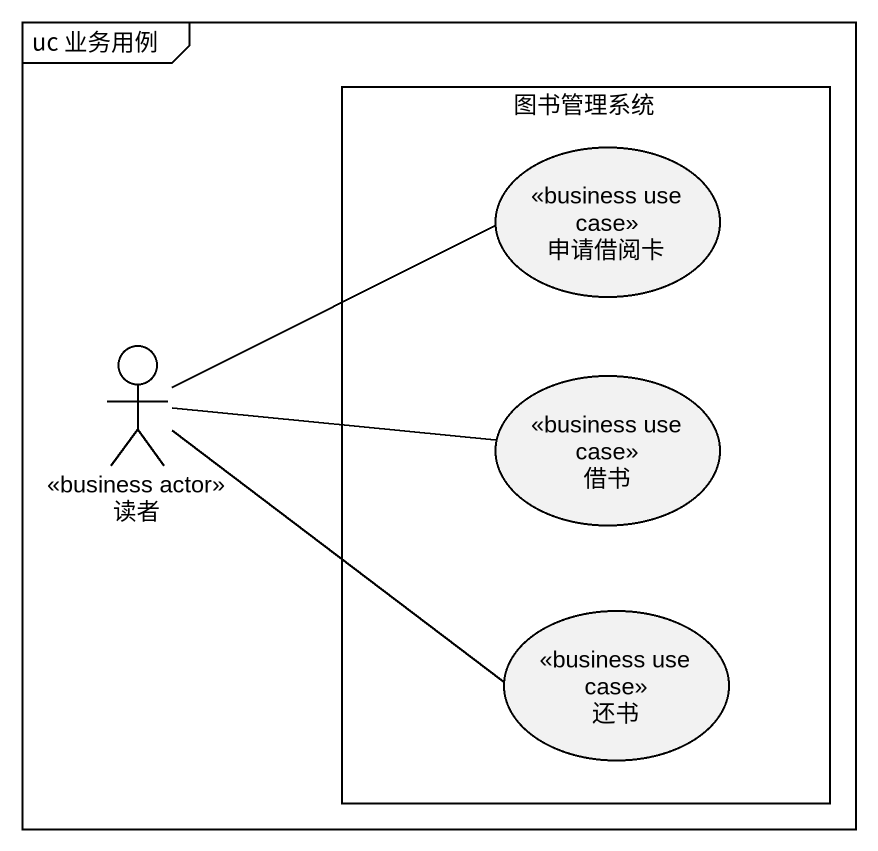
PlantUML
@startuml
mainframe uc 业务用例
rectangle 图书管理系统 {
  usecase 申请借阅卡 <<business use case>>
  usecase 借书 <<business use case>>
  usecase 还书 <<business use case>>
}
actor 读者 <<business actor>>
读者 -right- 申请借阅卡
读者 -right- 借书
读者 -right- 还书
@enduml
